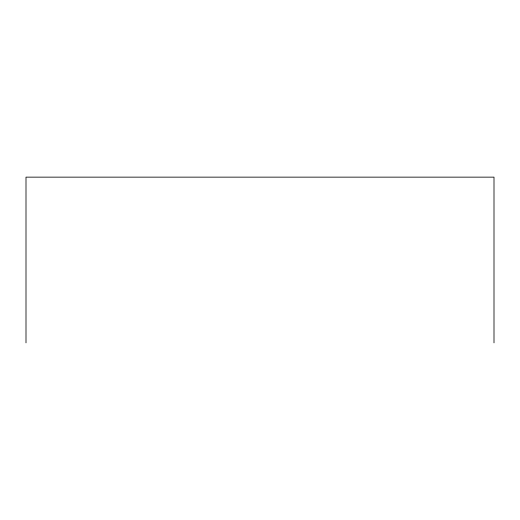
<?xml version="1.0" encoding="UTF-8"?>
<svg xmlns="http://www.w3.org/2000/svg" width="520" height="520" viewBox="0 0 520 520"><rect width="100%" height="100%" fill="white"/><g stroke="black" fill="none" stroke-linecap="round" stroke-linejoin="round"><path stroke-width="0.78" d="M494 342.856L494 177.144L26 177.144L26 342.856"/></g></svg>
